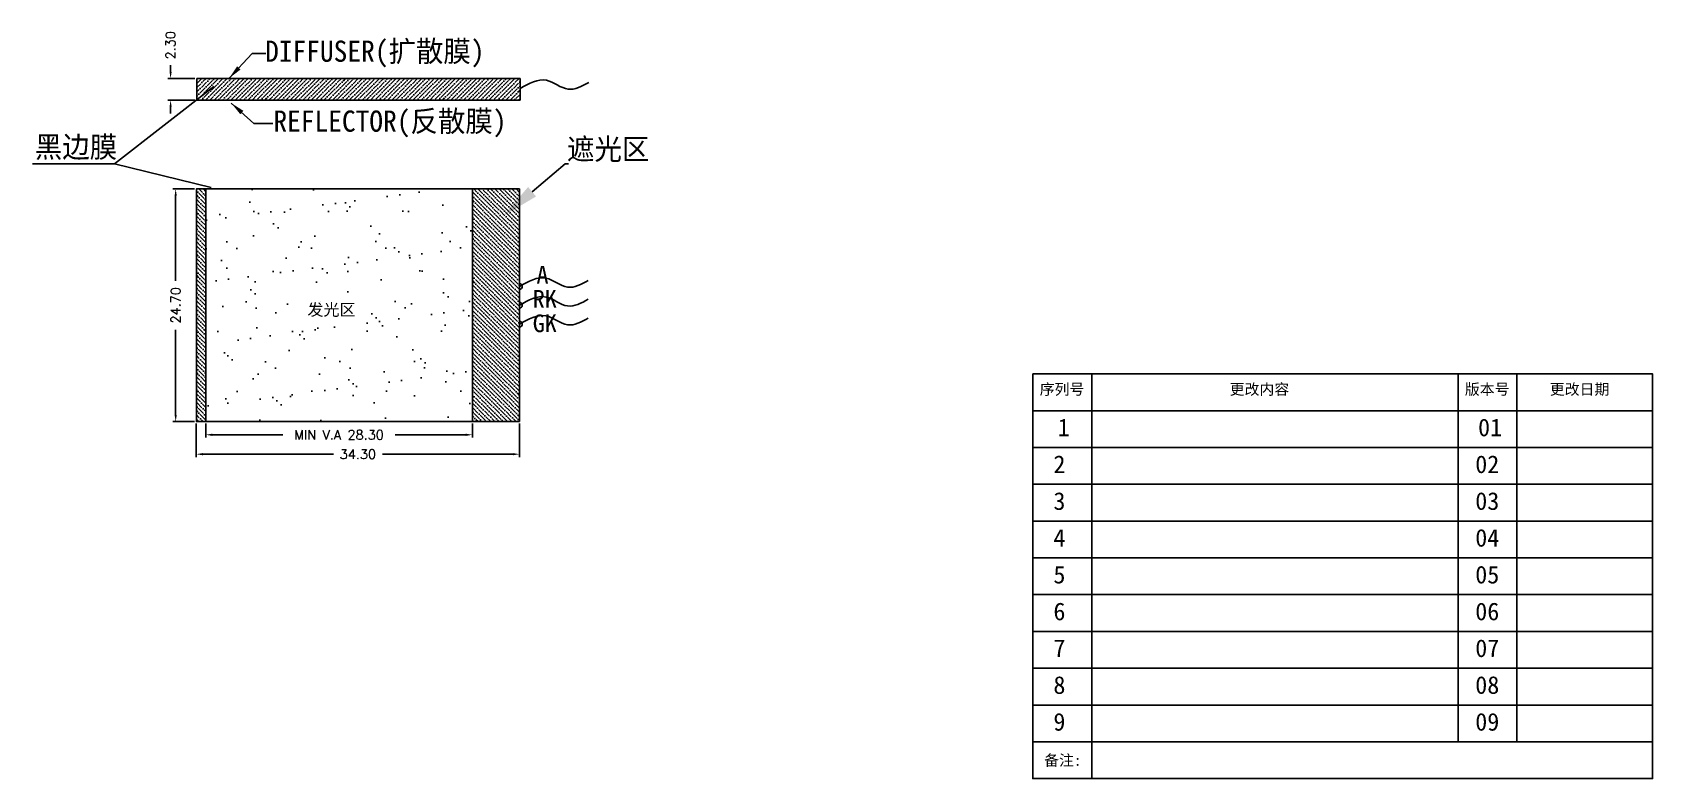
# Model space of a CAD drawing. Header units: millimetres. Extents: x 538 to 2776, y 409 to 1056.
# Drawn here: x 538.4 to 710.4, y 408.6 to 487.9 of the extents above; entities that cross this region are included whole.
import ezdxf
from ezdxf import colors
from ezdxf.entities.mleader import LeaderData, LeaderLine
from ezdxf.math import Vec2, Vec3

# ---------------------------------------------------------------- set-up
doc = ezdxf.new("R2010")
doc.units = ezdxf.units.MM
for name, color, linetype in [('00', 3, 'Continuous'), ('DIM', 4, 'Continuous'), ('DWG', 7, 'Continuous'), ('SH', 4, 'Continuous')]:
    doc.layers.add(name, color=color, linetype=linetype)
doc.styles.add('JJ', font='swisscbo.ttf')
doc.styles.add('RD', font='ROMAND.shx')
doc.styles.add('ROMANS', font='ROMANS.shx')
doc.styles.add('RS', font='romans.shx', dxfattribs={"width": 0.95})
doc.styles.add('宋体', font='')
doc.styles.get('宋体').set_extended_font_data('SimSun')
doc.dimstyles.new('D02', dxfattribs={"dimtxt": 2, "dimasz": 1.5, "dimexe": 0.5, "dimexo": 0.8, "dimgap": 0.3, "dimtad": 0, "dimrnd": 0.01, "dimzin": 0, "dimdsep": 46, "dimtxsty": 'RD', "dimcen": 0.2, "dimclrt": 2, "dimadec": 0, "dimazin": 0, "dimtm": 1e-09, "dimtfac": 0.8, "dimtofl": 0, "dimtmove": 0, "dimatfit": 0, "dimfxl": 0, "dimtolj": 1, "dimarcsym": 0})
doc.dimstyles.new('ISO-25', dxfattribs={"dimtxt": 1, "dimasz": 0.7, "dimexe": 0.3, "dimexo": 0.2, "dimgap": 0.6, "dimtad": 0, "dimzin": 1, "dimdsep": 46, "dimtxsty": 'ROMANS', "dimcen": 0, "dimclrd": 256, "dimclre": 256, "dimclrt": 256, "dimadec": 0, "dimazin": 0, "dimtfac": 1, "dimtofl": 0, "dimtmove": 0, "dimatfit": 3, "dimfxl": 0, "dimlwd": -1, "dimlwe": -1, "dimarcsym": 0})
pattern_1 = [(135, (1064.00067, -116.18903), (-0.61739261, 0.1683798), [0.79375, -0.15875, 0, -0.15875])]

# ---------------------------------------------------------------- blocks, each defined once
blk = doc.blocks.new('*D125')
at = {"layer": 'DEFPOINTS', "color": 0, "transparency": 16777216}
for p in [(553.6, 471.23), (555.79, 471.23), (555.79, 446.53)]:
    blk.add_point(p, dxfattribs=at)
at = {"layer": 'DWG', "transparency": 16777216}
for p, q in [((555.59, 471.23), (553.3, 471.23)), ((553.6, 470.53), (553.6, 461.48)), ((553.6, 447.23), (553.6, 456.28)), ((555.59, 446.53), (553.3, 446.53))]:
    blk.add_line(p, q, dxfattribs=at)
for points in [[(553.49, 470.53), (553.72, 470.53), (553.6, 471.23)], [(553.49, 447.23), (553.72, 447.23), (553.6, 446.53)]]:
    blk.add_solid(points, dxfattribs=at)
at = {"layer": 'DWG', "transparency": 16777216, "insert": (553.6, 458.88), "char_height": 1, "attachment_point": 5, "rotation": 90, "style": 'ROMANS'}
blk.add_mtext('24.70', dxfattribs=at)
blk = doc.blocks.new('*D131')
at = {"layer": 'DEFPOINTS', "color": 0, "transparency": 16777216}
for p in [(553.06, 482.96), (555.85, 482.96), (555.85, 480.66)]:
    blk.add_point(p, dxfattribs=at)
at = {"layer": 'DWG', "transparency": 16777216}
for p, q in [((553.06, 483.66), (553.06, 484.36)), ((555.65, 482.96), (552.76, 482.96)), ((555.65, 480.66), (552.76, 480.66)), ((553.06, 479.96), (553.06, 479.26))]:
    blk.add_line(p, q, dxfattribs=at)
for points in [[(552.95, 483.66), (553.18, 483.66), (553.06, 482.96)], [(552.95, 479.96), (553.18, 479.96), (553.06, 480.66)]]:
    blk.add_solid(points, dxfattribs=at)
at = {"layer": 'DWG', "transparency": 16777216, "insert": (553.06, 486.49), "char_height": 1, "attachment_point": 5, "rotation": 90, "style": 'ROMANS'}
blk.add_mtext('2.30', dxfattribs=at)
blk = doc.blocks.new('*D132')
at = {"layer": '00', "transparency": 16777216}
for p, q in [((556.79, 446.33), (556.79, 444.83)), ((585.09, 446.33), (585.09, 444.83)), ((557.49, 445.13), (564.99, 445.13)), ((584.39, 445.13), (576.9, 445.13))]:
    blk.add_line(p, q, dxfattribs=at)
for points in [[(557.49, 445.25), (557.49, 445.01), (556.79, 445.13)], [(584.39, 445.25), (584.39, 445.01), (585.09, 445.13)]]:
    blk.add_solid(points, dxfattribs=at)
at = {"layer": 'DEFPOINTS', "color": 0, "transparency": 16777216}
for p in [(556.79, 446.53), (585.09, 446.53), (585.09, 445.13)]:
    blk.add_point(p, dxfattribs=at)
at = {"layer": '00', "transparency": 16777216, "insert": (570.94, 445.13), "char_height": 1, "attachment_point": 5, "style": 'ROMANS'}
blk.add_mtext('MIN V.A 28.30', dxfattribs=at)
blk = doc.blocks.new('*D133')
at = {"layer": '00', "transparency": 16777216}
for p, q in [((555.79, 446.33), (555.79, 442.77)), ((590.09, 446.33), (590.09, 442.77)), ((556.49, 443.07), (570.34, 443.07)), ((589.39, 443.07), (575.54, 443.07))]:
    blk.add_line(p, q, dxfattribs=at)
for points in [[(556.49, 443.19), (556.49, 442.95), (555.79, 443.07)], [(589.39, 443.19), (589.39, 442.95), (590.09, 443.07)]]:
    blk.add_solid(points, dxfattribs=at)
at = {"layer": 'DEFPOINTS', "color": 0, "transparency": 16777216}
for p in [(555.79, 446.53), (590.09, 446.53), (590.09, 443.07)]:
    blk.add_point(p, dxfattribs=at)
at = {"layer": '00', "transparency": 16777216, "insert": (572.94, 443.07), "char_height": 1, "attachment_point": 5, "style": 'ROMANS'}
blk.add_mtext('34.30', dxfattribs=at)

msp = doc.modelspace()

# ---------------------------------------------------------------- hatches: boundary and pattern name
at = {"layer": 'DWG'}
h = msp.add_hatch(dxfattribs=at)
h.set_pattern_fill('ANSI36', color=256, scale=0.1)
h.set_pattern_definition([(45, (0.05622, 3.42696), (0.1683798, 0.61739261), [0.79375, -0.15875, 0, -0.15875])])
h.paths.add_polyline_path([(555.851, 482.962), (555.851, 480.662), (590.151, 480.662), (590.151, 482.962)])
h = msp.add_hatch(dxfattribs=at)
h.set_pattern_fill('ANSI36', color=256, scale=0.1, angle=90)
h.set_pattern_definition(pattern_1)
h.paths.add_polyline_path([(556.795, 471.235), (555.795, 471.235), (555.795, 446.535), (556.795, 446.535)])
h = msp.add_hatch(dxfattribs=at)
h.set_pattern_fill('AR-SAND', color=256, scale=0.1)
h.paths.add_polyline_path([(585.095, 471.235), (556.795, 471.235), (556.795, 446.535), (585.095, 446.535)])
h.paths.add_polyline_path([(567.173, 457.015), (573.132, 457.015), (573.132, 459.418), (567.173, 459.418)], flags=24)
h = msp.add_hatch(dxfattribs=at)
h.set_pattern_fill('ANSI36', color=256, scale=0.1, angle=90)
h.set_pattern_definition(pattern_1)
h.paths.add_polyline_path([(585.095, 446.535), (590.095, 446.535), (590.095, 471.235), (585.095, 471.235)])

# ---------------------------------------------------------------- linework, layer by layer
for p, q in [((555.851, 480.662), (555.851, 482.962)), ((555.851, 482.962), (590.151, 482.962)), ((590.151, 482.962), (590.151, 480.662)), ((555.851, 480.662), (590.151, 480.662)), ((556.795, 446.535), (556.795, 471.235)), ((555.795, 446.535), (555.795, 458.885)), ((555.795, 446.535), (556.795, 446.535))]:
    msp.add_line(p, q, dxfattribs=at)
for points in [[(555.795, 446.535), (555.795, 471.235), (585.095, 471.235), (585.095, 446.535)], [(590.095, 446.535), (590.095, 471.235), (555.795, 471.235), (555.795, 446.535)]]:
    msp.add_lwpolyline(points, close=True, dxfattribs=at)
at = {"layer": 'DWG', "linetype": 'ByBlock'}
msp.add_lwpolyline([(644.579, 451.597), (644.579, 408.623), (710.361, 408.623), (710.361, 451.597)], close=True, dxfattribs=at)
for points in [[(650.83, 408.623), (650.83, 451.597)], [(689.707, 451.597), (689.707, 412.53)], [(695.958, 451.597), (695.958, 412.53)], [(644.579, 447.691), (710.361, 447.691)], [(644.579, 443.784), (710.361, 443.784)], [(644.579, 439.877), (710.361, 439.877)], [(644.579, 435.971), (710.361, 435.971)], [(644.579, 432.064), (710.361, 432.064)], [(644.579, 428.157), (710.361, 428.157)], [(644.579, 424.25), (710.361, 424.25)], [(644.579, 420.344), (710.361, 420.344)], [(644.579, 416.437), (710.361, 416.437)], [(644.579, 412.53), (710.361, 412.53)]]:
    msp.add_lwpolyline(points, dxfattribs=at)
at = {"layer": 'SH', "color": 3, "linetype": 'ByBlock', "ltscale": 0.24}
for p, q in [((557.655, 482.107), (547.103, 473.883)), ((547.103, 473.883), (538.395, 473.883)), ((547.103, 473.883), (557.363, 471.388))]:
    msp.add_line(p, q, dxfattribs=at)
at = {"layer": 'SH', "linetype": 'ByBlock', "ltscale": 0.24}
for centre in [(590.095, 460.885), (590.095, 458.885), (590.095, 456.885)]:
    msp.add_arc(centre, 0.3, 270, 90, dxfattribs=at)
at = {"layer": 'SH', "color": 1, "linetype": 'ByBlock', "ltscale": 0.24}
for points in [[(590.151, 481.904), (592.96, 482.776), (595.252, 481.826), (597.453, 482.546)], [(590.095, 458.885), (592.904, 459.757), (595.195, 458.807), (597.397, 459.527)]]:
    msp.add_spline(points, degree=3, dxfattribs=at)
at = {"layer": 'SH', "color": 7, "linetype": 'ByBlock', "ltscale": 0.24}
msp.add_spline([(590.095, 460.885), (592.904, 461.757), (595.195, 460.807), (597.397, 461.527)], degree=3, dxfattribs=at)
at = {"layer": 'SH', "color": 3, "linetype": 'ByBlock', "ltscale": 0.24}
msp.add_spline([(590.095, 456.885), (592.904, 457.757), (595.195, 456.807), (597.397, 457.527)], degree=3, dxfattribs=at)

# ---------------------------------------------------------------- texts
at = {"layer": 'DIM', "attachment_point": 1}
for s, insert, char_height, width, style in [('{\\fSimSun|b0|i0|c134|p2;DIFFUSER(扩散膜)}', (563.097, 486.988), 2.25, 104.79684, 'RS'), ('{\\fSimSun|b0|i0|c134|p2;REFLECTOR(反散膜)}', (563.977, 479.562), 2.25, 104.79684, 'RS'), ('{\\fSimSun|b0|i0|c134|p2;黑边膜}', (538.652, 476.82), 2.25, 104.79684, 'RS'), ('{\\fSimSun|b0|i0|c134|p2;^I遮光区}', (586.136, 476.587), 2.25, 104.79684, 'RS'), ('A', (591.899, 463.069), 1.875, 18.49904, '宋体'), ('RK', (591.503, 460.503), 1.875, 18.49904, '宋体'), ('GK', (591.503, 457.903), 1.875, 18.49904, '宋体')]:
    msp.add_mtext(s, dxfattribs=dict(at, insert=insert, char_height=char_height, width=width, style=style))
at = {"layer": 'DWG', "color": 3, "insert": (567.583, 459.036), "char_height": 1.25, "attachment_point": 1, "style": 'JJ'}
msp.add_mtext_dynamic_manual_height_columns('{\\fSimSun|b0|i0|c134|p2;发光区}', width=26.35835, gutter_width=12.5, heights=[0], dxfattribs=at)
at = {"layer": 'DWG', "linetype": 'ByBlock', "attachment_point": 1}
for s, insert, char_height, width in [('{\\fSimSun|b0|i0|c134|p54;序列号}', (645.308, 450.547), 1.15798, 8.08026), ('{\\fSimSun|b0|i0|c134|p54;更改内容}', (665.469, 450.547), 1.15798, 8.08026), ('{\\fSimSun|b0|i0|c134|p54;版本号}', (690.436, 450.547), 1.15798, 8.08026), ('{\\fSimSun|b0|i0|c134|p54;更改日期}', (699.453, 450.547), 1.15798, 8.08026), ('1', (647.218, 446.847), 1.875, 10.88497), ('01', (691.834, 446.847), 1.8752, 10.88497), ('2', (646.764, 442.94), 1.875, 10.88497), ('02', (691.539, 442.94), 1.8752, 10.88497), ('3', (646.764, 439.033), 1.875, 10.88497), ('03', (691.539, 439.033), 1.8752, 10.88497), ('04', (691.539, 435.127), 1.8752, 10.88497), ('4', (646.764, 435.127), 1.875, 10.88497), ('5', (646.764, 431.22), 1.875, 10.88497), ('05', (691.539, 431.22), 1.8752, 10.88497), ('6', (646.764, 427.313), 1.875, 10.88497), ('06', (691.539, 427.313), 1.8752, 10.88497), ('7', (646.764, 423.406), 1.875, 10.88497), ('07', (691.539, 423.406), 1.8752, 10.88497), ('8', (646.764, 419.5), 1.875, 10.88497), ('08', (691.539, 419.5), 1.8752, 10.88497), ('9', (646.764, 415.593), 1.875, 10.88497), ('09', (691.539, 415.593), 1.8752, 10.88497), ('{\\fSimSun|b0|i0|c134|p54;备注:}', (645.785, 411.147), 1.15798, 8.08026)]:
    msp.add_mtext(s, dxfattribs=dict(at, insert=insert, char_height=char_height, width=width))

# ---------------------------------------------------------------- dimensions: what is measured, and where the dimension line sits
at = {"layer": '00', "color": 3}
dim = msp.add_linear_dim(base=(585.095, 445.131), p1=(556.795, 446.535), p2=(585.095, 446.535), text='MIN V.A <>', dimstyle='ISO-25', dxfattribs=at)
dim.commit()
dim.dimension.update_dxf_attribs({"geometry": '*D132', "text_midpoint": (570.945, 445.131)})
dim = msp.add_linear_dim(base=(590.095, 443.069), p1=(555.795, 446.535), p2=(590.095, 446.535), dimstyle='ISO-25', dxfattribs=at)
dim.commit()
dim.dimension.update_dxf_attribs({"geometry": '*D133', "text_midpoint": (572.945, 443.069)})
at = {"layer": 'DWG', "color": 3}
dim = msp.add_linear_dim(base=(553.065, 482.962), p1=(555.851, 480.662), p2=(555.851, 482.962), angle=90, dimstyle='ISO-25', dxfattribs=at)
dim.commit()
dim.dimension.update_dxf_attribs({"geometry": '*D131', "text_midpoint": (553.065, 486.486)})
at = {"layer": 'DWG'}
dim = msp.add_linear_dim(base=(553.604, 471.235), p1=(555.795, 446.535), p2=(555.795, 471.235), angle=90, dimstyle='ISO-25', dxfattribs=at)
dim.commit()
dim.dimension.update_dxf_attribs({"geometry": '*D125', "text_midpoint": (553.604, 458.885)})

# ---------------------------------------------------------------- leaders
at = {"layer": 'DIM'}
for points in [[(559.28, 482.989), (561.726, 485.608), (563.176, 485.608)], [(559.508, 480.343), (561.912, 478.196), (563.907, 478.196)]]:
    msp.add_leader(points, dimstyle='D02', override={"dimgap": 0.3, "dimtad": 0}, dxfattribs=at)
at = {"layer": 'DWG', "color": 3}
ml = msp.add_multileader_mtext('Standard', dxfattribs=at)
ml.set_content('', color=3)
ml.set_leader_properties()
ml.build(insert=Vec2(0, 0))
ml.multileader.update_dxf_attribs({"text_right_attachment_type": 6, "dogleg_length": 0.36})
ctx = ml.context
ctx.base_point, ctx.plane_origin = Vec3(595.299, 473.885), Vec3(588.369, 468.367)
ctx.right_attachment = 6
notes = []
notes.append((ctx, [(0, (1, 1, 0), (594.939, 473.885), (1, 0), 0.36, [(0, [(588.369, 468.367)], 0, [])])]))
ctx.mtext.insert, ctx.mtext.flow_direction = Vec3(597.299, 475.885), 5
for ctx, leaders in notes:
    for number, flags, end, landing, length, lines in leaders:
        leader = LeaderData()
        leader.index, (leader.has_last_leader_line, leader.has_dogleg_vector, leader.attachment_direction) = number, flags
        leader.last_leader_point, leader.dogleg_vector, leader.dogleg_length = Vec3(end), Vec3(landing), length
        for number, points, colour, breaks in lines:
            line = LeaderLine()
            line.index, line.vertices, line.color, line.breaks = number, Vec3.list(points), colors.encode_raw_color(colour), breaks
            leader.lines.append(line)
        ctx.leaders.append(leader)

doc.saveas('drawing.dxf')
